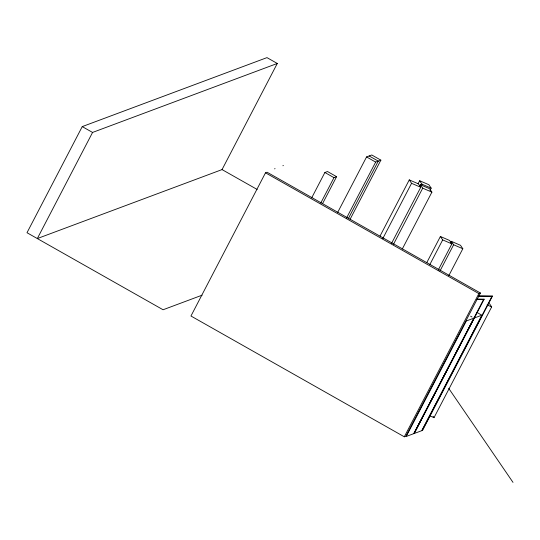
<?xml version="1.0" encoding="UTF-8"?>
<svg xmlns="http://www.w3.org/2000/svg" width="540" height="540" viewBox="0 0 540 540"><rect width="100%" height="100%" fill="white"/><g stroke="black" fill="none" stroke-linecap="round" stroke-linejoin="round"><path stroke-width="0.81" d="M277.29 63.464L92.563 132.442L37.321 238.559L222.048 169.587L277.29 63.464L266.976 57.625L82.242 126.603L27 232.72L163.073 309.757L202.095 295.184M265.505 172.814L190.958 316.015L404.312 436.806L405.871 436.219L480.418 293.018L267.071 172.226L265.505 172.814L478.858 293.605L480.418 293.018M311.641 197.944L324.884 172.496L327.49 171.524L336.589 176.681L322.562 203.621M320.74 203.094L333.983 177.653L336.589 176.681M337.736 212.315L366.565 156.938L371.776 154.987L380.876 160.144L350.102 219.267M346.451 218.221L375.664 162.088L380.876 160.144M348.273 218.741L378.27 161.116L369.171 155.966M380.052 236.027L409.266 179.894L418.453 183.87L420.748 187.285L391.527 243.419M382.732 238.694L411.561 183.31L409.266 179.894M418.122 183.735L419.681 180.745L428.868 184.721L431.163 188.136L429.995 190.384M419.641 186.239L420.417 184.741L429.604 188.716L431.899 192.139L402.287 249.014M421.2 185.659L421.976 184.16L419.681 180.745M393.491 244.289L422.712 188.163L420.417 184.741M426.755 262.676L440.39 236.48L449.577 240.455L451.872 243.871L438.23 270.068M429.827 264.593L442.685 239.895L440.39 236.48M450.563 242.838L451.339 241.34L460.526 245.315L462.82 248.738L448.794 275.677M439.999 270.959L453.634 244.762L451.339 241.34M404.312 436.806L478.858 293.605M484.151 299.201L483.638 299.39L413.788 433.566L414.302 433.377L484.151 299.201L477.407 299.133M413.91 433.62L473.641 318.877M414.045 433.532L474.161 318.047M481.849 315.212L421.726 430.704L406.229 436.455L466.344 320.963L481.849 315.212L477.07 312.512M492.48 296.089L491.967 296.285L422.118 430.461L422.631 430.265L492.48 296.089L478.987 295.961M429.421 415.672L434.012 417.663L491.677 306.896L489.382 303.48M274.55 168.845L275.062 168.656M282.879 165.739L283.392 165.544M478.474 296.156L491.967 296.285M476.894 299.329L483.638 299.39M421.976 184.16L431.163 188.136M411.561 183.31L420.748 187.285M422.712 188.163L431.899 192.139M442.685 239.895L451.872 243.871M453.634 244.762L462.82 248.738M487.08 304.911L491.677 306.896M366.565 156.938L375.664 162.088M324.884 172.496L333.983 177.653M222.048 169.587L257.141 189.452M470.617 316.197L471.987 316.973M82.242 126.603L92.563 132.442M448.726 388.382L513 482.375M433.094 416.293L434.012 417.663"/></g></svg>
